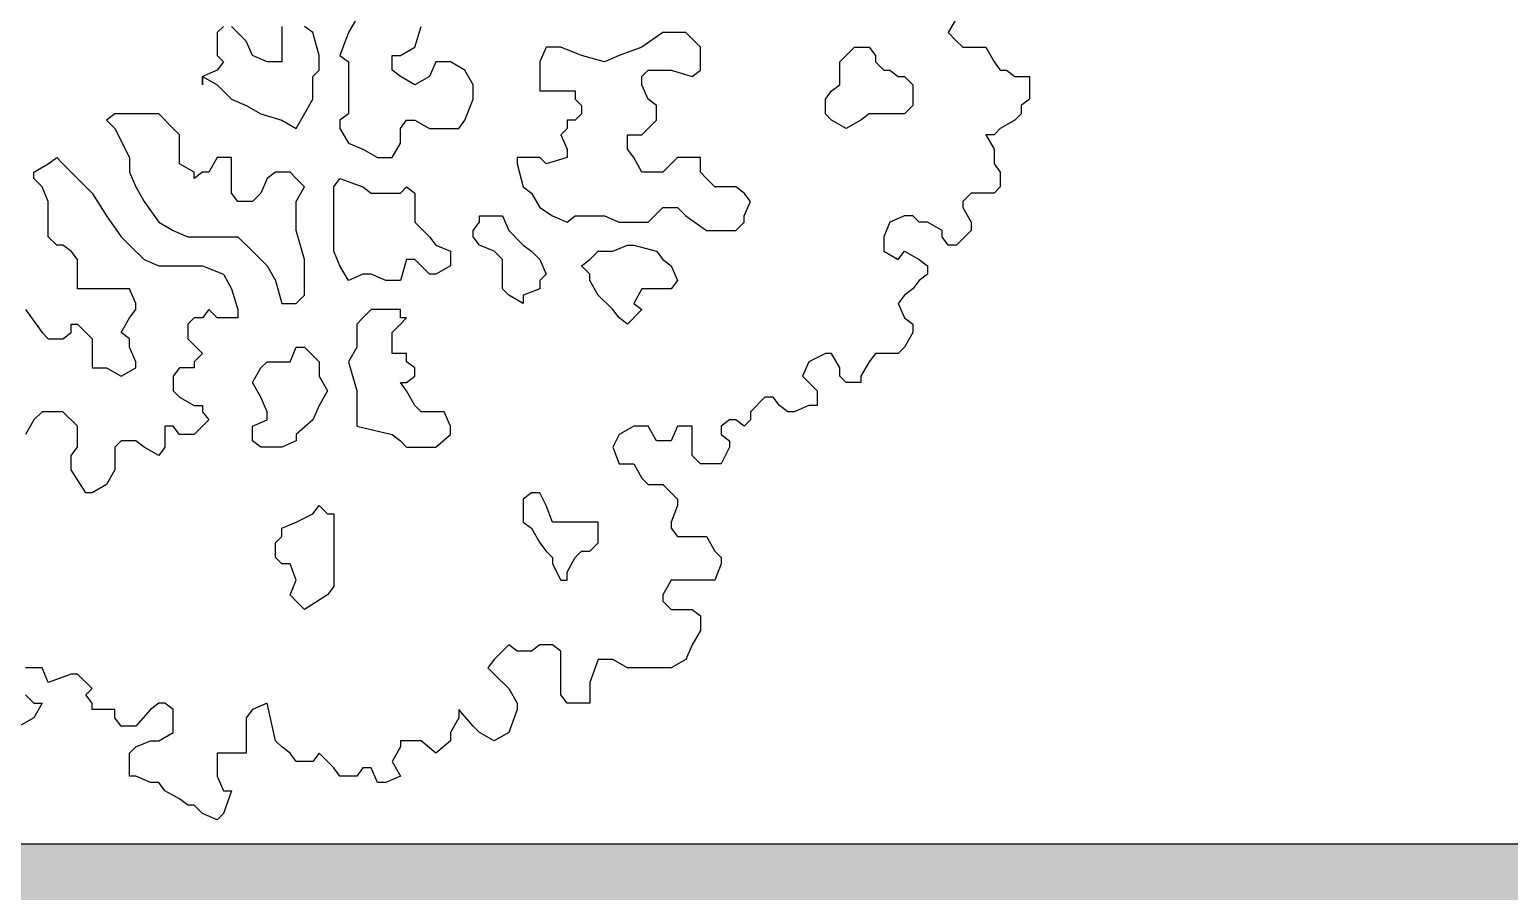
# Model space of a CAD drawing. Header units: metres. Extents: x -2.8 to 13.6, y -0.3 to 16.5.
# Drawn here: x 0.927 to 2.403, y 1.852 to 2.712 of the extents above; entities that cross this region are included whole.
import ezdxf

# ---------------------------------------------------------------- set-up
doc = ezdxf.new("R2010")
doc.units = ezdxf.units.M
for name, color, linetype in [('02-Muros', 250, 'Continuous'), ('05-EspMuro', 252, 'Continuous'), ('07-Muebles', 7, 'Continuous')]:
    doc.layers.add(name, color=color, linetype=linetype)

msp = doc.modelspace()

# ---------------------------------------------------------------- hatches: boundary and pattern name
at = {"layer": '05-EspMuro'}
h = msp.add_hatch(color=256, dxfattribs=at)
h.dxf.hatch_style = 1
h.paths.add_polyline_path([(3, 1.9), (0.2, 1.9), (0.2, 1.7), (3, 1.7)])

# ---------------------------------------------------------------- linework, layer by layer
at = {"layer": '02-Muros'}
msp.add_line((0, 1.9), (4.4, 1.9), dxfattribs=at)
at = {"layer": '07-Muebles'}
for points in [[(1.8515, 2.7239), (1.8432, 2.7094), (1.8515, 2.701), (1.8577, 2.6948), (1.8723, 2.6948), (1.8806, 2.6948), (1.8889, 2.6803), (1.8951, 2.672), (1.9014, 2.672), (1.9097, 2.6657), (1.9242, 2.6657), (1.9242, 2.6512), (1.9242, 2.6429), (1.9159, 2.6366), (1.9159, 2.6283), (1.9097, 2.6221), (1.8951, 2.6138), (1.8889, 2.6075), (1.8806, 2.6075), (1.8889, 2.593), (1.8889, 2.5784), (1.8951, 2.5701), (1.8951, 2.5556), (1.8889, 2.5494), (1.866, 2.5494), (1.8577, 2.541), (1.8577, 2.5348), (1.866, 2.5203), (1.866, 2.512), (1.8515, 2.4974), (1.8432, 2.4974), (1.837, 2.5057), (1.837, 2.512), (1.8224, 2.5203), (1.8141, 2.5203), (1.8079, 2.5265), (1.7996, 2.5265), (1.785, 2.5203), (1.7788, 2.5057), (1.7788, 2.4912), (1.7933, 2.4829), (1.7996, 2.4912), (1.8141, 2.4829), (1.8224, 2.4766), (1.8224, 2.4683), (1.8141, 2.4621), (1.8079, 2.4538), (1.7996, 2.4475), (1.7933, 2.4392), (1.7996, 2.4247), (1.8079, 2.4185), (1.8079, 2.4101), (1.7996, 2.3956), (1.7933, 2.3894), (1.7788, 2.3894), (1.7705, 2.3894), (1.7642, 2.381), (1.7559, 2.3665), (1.7559, 2.3603), (1.7497, 2.3603), (1.7414, 2.3603), (1.7351, 2.3665), (1.7351, 2.3748), (1.7268, 2.3894), (1.7206, 2.3894), (1.704, 2.381), (1.6977, 2.3665), (1.7123, 2.352), (1.7123, 2.3374), (1.704, 2.3374), (1.6894, 2.3312), (1.6832, 2.3312), (1.6749, 2.3374), (1.6686, 2.3457), (1.6603, 2.3457), (1.6458, 2.3312), (1.6458, 2.3229), (1.6396, 2.3166), (1.6312, 2.3229), (1.625, 2.3229), (1.6167, 2.3166), (1.6167, 2.3083), (1.625, 2.3021), (1.625, 2.2959), (1.6167, 2.2792), (1.6105, 2.2792), (1.5959, 2.2792), (1.5876, 2.2875), (1.5876, 2.2959), (1.5876, 2.3021), (1.5876, 2.3166), (1.5731, 2.3166), (1.5668, 2.3021), (1.5523, 2.3021), (1.544, 2.3166), (1.5294, 2.3166), (1.5149, 2.3083), (1.5086, 2.2959), (1.5149, 2.2792), (1.5232, 2.2792), (1.5294, 2.2792), (1.5377, 2.2647), (1.544, 2.2585), (1.5585, 2.2585), (1.5668, 2.2501), (1.5731, 2.2439), (1.5731, 2.2377), (1.5668, 2.2211), (1.5668, 2.2148), (1.5731, 2.2065), (1.5814, 2.2065), (1.6022, 2.2065), (1.6105, 2.192), (1.6167, 2.1857), (1.6167, 2.1795), (1.6105, 2.1629), (1.6022, 2.1629), (1.5876, 2.1629), (1.5731, 2.1629), (1.5668, 2.1629), (1.5585, 2.1483), (1.5585, 2.1421), (1.5668, 2.1338), (1.5876, 2.1338), (1.5959, 2.1275), (1.5959, 2.1192), (1.5959, 2.113), (1.5876, 2.0985), (1.5814, 2.0839), (1.5668, 2.0756), (1.5523, 2.0756), (1.5294, 2.0756), (1.5232, 2.0756), (1.5086, 2.0839), (1.5003, 2.0839), (1.4941, 2.0839), (1.4858, 2.0611), (1.4858, 2.0403), (1.4629, 2.0403), (1.4567, 2.0486), (1.4567, 2.0548), (1.4567, 2.0694), (1.4567, 2.0756), (1.4567, 2.0922), (1.4484, 2.0985), (1.4359, 2.0985), (1.4276, 2.0922), (1.4131, 2.0922), (1.4048, 2.0985), (1.3985, 2.0922), (1.3902, 2.0839), (1.384, 2.0756), (1.3902, 2.0694), (1.4048, 2.0548), (1.4131, 2.0403), (1.4131, 2.034), (1.4048, 2.0112), (1.3902, 2.0029), (1.3757, 2.0112), (1.3694, 2.0174), (1.3549, 2.034), (1.3549, 2.0257), (1.3466, 2.0112), (1.3466, 2.0029), (1.332, 1.9904), (1.3175, 2.0029), (1.3029, 2.0029), (1.2967, 2.0029), (1.2967, 1.9966), (1.2884, 1.9821), (1.2967, 1.9675), (1.2822, 1.9613), (1.2738, 1.9613), (1.2676, 1.9759), (1.2593, 1.9759), (1.2531, 1.9675), (1.2364, 1.9675), (1.2302, 1.9759), (1.224, 1.9821), (1.2157, 1.9904), (1.2094, 1.9821), (1.1928, 1.9821), (1.1866, 1.9904), (1.1783, 1.9966), (1.172, 2.0029), (1.1637, 2.0403), (1.1492, 2.034), (1.1429, 2.0257), (1.1429, 2.0112), (1.1429, 1.9904), (1.1284, 1.9904), (1.1138, 1.9904), (1.1138, 1.9821), (1.1138, 1.9675), (1.1201, 1.953), (1.1284, 1.953), (1.1201, 1.9301), (1.1138, 1.9239), (1.0993, 1.9301), (1.091, 1.9385), (1.0848, 1.9385), (1.0764, 1.9447), (1.0619, 1.953), (1.0557, 1.9613), (1.0474, 1.9613), (1.0328, 1.9675), (1.0266, 1.9675), (1.0266, 1.9821), (1.0266, 1.9904), (1.0328, 1.9966), (1.0474, 2.0029), (1.0557, 2.0029), (1.0702, 2.0112), (1.0702, 2.034), (1.0619, 2.0403), (1.0557, 2.0403), (1.0474, 2.034), (1.0328, 2.0174), (1.0183, 2.0174), (1.012, 2.0257), (1.012, 2.034), (0.9892, 2.034), (0.9892, 2.0403), (0.9829, 2.0486), (0.9892, 2.0548), (0.9746, 2.0694), (0.9684, 2.0694), (0.9455, 2.0611), (0.9393, 2.0756), (0.9227, 2.0756)], [(1.8515, 2.7239), (1.8432, 2.7094), (1.8515, 2.701), (1.8577, 2.6948), (1.8723, 2.6948), (1.8806, 2.6948), (1.8889, 2.6803), (1.8951, 2.672), (1.9014, 2.672), (1.9097, 2.6657), (1.9242, 2.6657), (1.9242, 2.6512), (1.9242, 2.6429), (1.9159, 2.6366), (1.9159, 2.6283), (1.9097, 2.6221), (1.8951, 2.6138), (1.8889, 2.6075), (1.8806, 2.6075), (1.8889, 2.593), (1.8889, 2.5784), (1.8951, 2.5701), (1.8951, 2.5556), (1.8889, 2.5494), (1.866, 2.5494), (1.8577, 2.541), (1.8577, 2.5348), (1.866, 2.5203), (1.866, 2.512), (1.8515, 2.4974), (1.8432, 2.4974), (1.837, 2.5057), (1.837, 2.512), (1.8224, 2.5203), (1.8141, 2.5203), (1.8079, 2.5265), (1.7996, 2.5265), (1.785, 2.5203), (1.7788, 2.5057), (1.7788, 2.4912), (1.7933, 2.4829), (1.7996, 2.4912), (1.8141, 2.4829), (1.8224, 2.4766), (1.8224, 2.4683), (1.8141, 2.4621), (1.8079, 2.4538), (1.7996, 2.4475), (1.7933, 2.4392), (1.7996, 2.4247), (1.8079, 2.4185), (1.8079, 2.4101), (1.7996, 2.3956), (1.7933, 2.3894), (1.7788, 2.3894), (1.7705, 2.3894), (1.7642, 2.381), (1.7559, 2.3665), (1.7559, 2.3603), (1.7497, 2.3603), (1.7414, 2.3603), (1.7351, 2.3665), (1.7351, 2.3748), (1.7268, 2.3894), (1.7206, 2.3894), (1.704, 2.381), (1.6977, 2.3665), (1.7123, 2.352), (1.7123, 2.3374), (1.704, 2.3374), (1.6894, 2.3312), (1.6832, 2.3312), (1.6749, 2.3374), (1.6686, 2.3457), (1.6603, 2.3457), (1.6458, 2.3312), (1.6458, 2.3229), (1.6396, 2.3166), (1.6312, 2.3229), (1.625, 2.3229), (1.6167, 2.3166), (1.6167, 2.3083), (1.625, 2.3021), (1.625, 2.2959), (1.6167, 2.2792), (1.6105, 2.2792), (1.5959, 2.2792), (1.5876, 2.2875), (1.5876, 2.2959), (1.5876, 2.3021), (1.5876, 2.3166), (1.5731, 2.3166), (1.5668, 2.3021), (1.5523, 2.3021), (1.544, 2.3166), (1.5294, 2.3166), (1.5149, 2.3083), (1.5086, 2.2959), (1.5149, 2.2792), (1.5232, 2.2792), (1.5294, 2.2792), (1.5377, 2.2647), (1.544, 2.2585), (1.5585, 2.2585), (1.5668, 2.2501), (1.5731, 2.2439), (1.5731, 2.2377), (1.5668, 2.2211), (1.5668, 2.2148), (1.5731, 2.2065), (1.5814, 2.2065), (1.6022, 2.2065), (1.6105, 2.192), (1.6167, 2.1857), (1.6167, 2.1795), (1.6105, 2.1629), (1.6022, 2.1629), (1.5876, 2.1629), (1.5731, 2.1629), (1.5668, 2.1629), (1.5585, 2.1483), (1.5585, 2.1421), (1.5668, 2.1338), (1.5876, 2.1338), (1.5959, 2.1275), (1.5959, 2.1192), (1.5959, 2.113), (1.5876, 2.0985), (1.5814, 2.0839), (1.5668, 2.0756), (1.5523, 2.0756), (1.5294, 2.0756), (1.5232, 2.0756), (1.5086, 2.0839), (1.5003, 2.0839), (1.4941, 2.0839), (1.4858, 2.0611), (1.4858, 2.0403), (1.4629, 2.0403), (1.4567, 2.0486), (1.4567, 2.0548), (1.4567, 2.0694), (1.4567, 2.0756), (1.4567, 2.0922), (1.4484, 2.0985), (1.4359, 2.0985), (1.4276, 2.0922), (1.4131, 2.0922), (1.4048, 2.0985), (1.3985, 2.0922), (1.3902, 2.0839), (1.384, 2.0756), (1.3902, 2.0694), (1.4048, 2.0548), (1.4131, 2.0403), (1.4131, 2.034), (1.4048, 2.0112), (1.3902, 2.0029), (1.3757, 2.0112), (1.3694, 2.0174), (1.3549, 2.034), (1.3549, 2.0257), (1.3466, 2.0112), (1.3466, 2.0029), (1.332, 1.9904), (1.3175, 2.0029), (1.3029, 2.0029), (1.2967, 2.0029), (1.2967, 1.9966), (1.2884, 1.9821), (1.2967, 1.9675), (1.2822, 1.9613), (1.2738, 1.9613), (1.2676, 1.9759), (1.2593, 1.9759), (1.2531, 1.9675), (1.2364, 1.9675), (1.2302, 1.9759), (1.224, 1.9821), (1.2157, 1.9904), (1.2094, 1.9821), (1.1928, 1.9821), (1.1866, 1.9904), (1.1783, 1.9966), (1.172, 2.0029), (1.1637, 2.0403), (1.1492, 2.034), (1.1429, 2.0257), (1.1429, 2.0112), (1.1429, 1.9904), (1.1284, 1.9904), (1.1138, 1.9904), (1.1138, 1.9821), (1.1138, 1.9675), (1.1201, 1.953), (1.1284, 1.953), (1.1201, 1.9301), (1.1138, 1.9239), (1.0993, 1.9301), (1.091, 1.9385), (1.0848, 1.9385), (1.0764, 1.9447), (1.0619, 1.953), (1.0557, 1.9613), (1.0474, 1.9613), (1.0328, 1.9675), (1.0266, 1.9675), (1.0266, 1.9821), (1.0266, 1.9904), (1.0328, 1.9966), (1.0474, 2.0029), (1.0557, 2.0029), (1.0702, 2.0112), (1.0702, 2.034), (1.0619, 2.0403), (1.0557, 2.0403), (1.0474, 2.034), (1.0328, 2.0174), (1.0183, 2.0174), (1.012, 2.0257), (1.012, 2.034), (0.9892, 2.034), (0.9892, 2.0403), (0.9829, 2.0486), (0.9892, 2.0548), (0.9746, 2.0694), (0.9684, 2.0694), (0.9455, 2.0611), (0.9393, 2.0756), (0.9227, 2.0756)], [(1.2531, 2.7239), (1.2448, 2.7094), (1.2364, 2.6865), (1.2448, 2.6803), (1.2448, 2.6657), (1.2448, 2.6429), (1.2448, 2.6283), (1.2364, 2.6221), (1.2364, 2.6138)], [(1.2531, 2.7239), (1.2448, 2.7094), (1.2364, 2.6865), (1.2448, 2.6803), (1.2448, 2.6657), (1.2448, 2.6429), (1.2448, 2.6283), (1.2364, 2.6221), (1.2364, 2.6138), (1.2364, 2.6138)], [(1.0993, 2.6657), (1.1138, 2.6574), (1.1284, 2.6429), (1.1429, 2.6366), (1.1575, 2.6283), (1.1783, 2.6221), (1.1928, 2.6138), (1.2011, 2.6283), (1.2094, 2.6429), (1.2094, 2.6657), (1.2157, 2.672), (1.2157, 2.6865), (1.2094, 2.7094), (1.2011, 2.7156)], [(1.1201, 2.7156), (1.1138, 2.7094), (1.1138, 2.6948), (1.1138, 2.6865), (1.1201, 2.6803), (1.1138, 2.672), (1.0993, 2.6657), (1.0993, 2.6574), (1.0993, 2.6657)], [(1.0993, 2.6657), (1.1138, 2.6574), (1.1284, 2.6429), (1.1429, 2.6366), (1.1575, 2.6283), (1.1783, 2.6221), (1.1928, 2.6138), (1.2011, 2.6283), (1.2094, 2.6429), (1.2094, 2.6657), (1.2157, 2.672), (1.2157, 2.6865), (1.2094, 2.7094), (1.2011, 2.7156)], [(1.1201, 2.7156), (1.1138, 2.7094), (1.1138, 2.6948), (1.1138, 2.6865), (1.1201, 2.6803), (1.1138, 2.672), (1.0993, 2.6657), (1.0993, 2.6574), (1.0993, 2.6657), (1.0993, 2.6657)], [(1.1783, 2.7156), (1.1783, 2.7094), (1.1783, 2.6948), (1.1783, 2.6803), (1.1637, 2.6803), (1.1492, 2.6865), (1.1429, 2.701), (1.1284, 2.7156)], [(1.1783, 2.7156), (1.1783, 2.7094), (1.1783, 2.6948), (1.1783, 2.6803), (1.1637, 2.6803), (1.1492, 2.6865), (1.1429, 2.701), (1.1284, 2.7156)], [(1.2364, 2.6138), (1.2448, 2.5992), (1.2593, 2.593), (1.2738, 2.5847), (1.2822, 2.5847), (1.2884, 2.5847), (1.2967, 2.5992), (1.2967, 2.6075), (1.2967, 2.6138), (1.3029, 2.6221), (1.3112, 2.6221), (1.3258, 2.6138), (1.3403, 2.6138), (1.3549, 2.6138), (1.3611, 2.6221), (1.3694, 2.6429), (1.3694, 2.6574), (1.3611, 2.672), (1.3466, 2.6803), (1.3403, 2.6803), (1.332, 2.6803), (1.3258, 2.6657), (1.3112, 2.6574), (1.2967, 2.6657), (1.2884, 2.672), (1.2884, 2.6865), (1.2967, 2.6865), (1.3112, 2.6948), (1.3175, 2.7156)], [(1.2364, 2.6138), (1.2448, 2.5992), (1.2593, 2.593), (1.2738, 2.5847), (1.2822, 2.5847), (1.2884, 2.5847), (1.2967, 2.5992), (1.2967, 2.6075), (1.2967, 2.6138), (1.3029, 2.6221), (1.3112, 2.6221), (1.3258, 2.6138), (1.3403, 2.6138), (1.3549, 2.6138), (1.3611, 2.6221), (1.3694, 2.6429), (1.3694, 2.6574), (1.3611, 2.672), (1.3466, 2.6803), (1.3403, 2.6803), (1.332, 2.6803), (1.3258, 2.6657), (1.3112, 2.6574), (1.2967, 2.6657), (1.2884, 2.672), (1.2884, 2.6865), (1.2967, 2.6865), (1.3112, 2.6948), (1.3175, 2.7156)], [(1.4422, 2.5784), (1.4359, 2.5847), (1.4193, 2.5847), (1.4131, 2.5847), (1.4131, 2.5784), (1.4193, 2.5556), (1.4276, 2.5494), (1.4359, 2.5348), (1.4484, 2.5265), (1.4629, 2.5203), (1.4712, 2.5265), (1.4858, 2.5265), (1.5003, 2.5265), (1.5149, 2.5203), (1.5294, 2.5203), (1.544, 2.5203), (1.5585, 2.5348), (1.5731, 2.5348), (1.5814, 2.5265), (1.6022, 2.512), (1.6167, 2.512), (1.6312, 2.512), (1.6396, 2.5203), (1.6396, 2.5265), (1.6458, 2.541), (1.6396, 2.5494), (1.6312, 2.5556), (1.625, 2.5556), (1.6105, 2.5556), (1.6022, 2.5639), (1.5959, 2.5701), (1.5959, 2.5847), (1.5876, 2.5847), (1.5731, 2.5847), (1.5668, 2.5784), (1.5585, 2.5701), (1.544, 2.5701), (1.5377, 2.5701), (1.5294, 2.5847), (1.5232, 2.593), (1.5232, 2.5992), (1.5232, 2.6075), (1.5377, 2.6075), (1.544, 2.6138), (1.5523, 2.6221), (1.5523, 2.6366), (1.544, 2.6429), (1.5377, 2.6574), (1.5377, 2.6657), (1.544, 2.672), (1.5585, 2.672), (1.5668, 2.672), (1.5876, 2.6657), (1.5959, 2.672), (1.5959, 2.6865), (1.5959, 2.6948), (1.5814, 2.7094), (1.5585, 2.7094), (1.5377, 2.6948), (1.5149, 2.6865), (1.5003, 2.6803), (1.4775, 2.6865), (1.4567, 2.6948), (1.4422, 2.6948), (1.4359, 2.6803), (1.4359, 2.672), (1.4359, 2.6657), (1.4359, 2.6512), (1.4422, 2.6512), (1.4567, 2.6512), (1.4712, 2.6512), (1.4712, 2.6429), (1.4775, 2.6366), (1.4775, 2.6283), (1.4712, 2.6221), (1.4629, 2.6221), (1.4629, 2.6138), (1.4567, 2.6075), (1.4629, 2.593), (1.4629, 2.5847), (1.4422, 2.5784)], [(1.4422, 2.5784), (1.4359, 2.5847), (1.4193, 2.5847), (1.4131, 2.5847), (1.4131, 2.5784), (1.4193, 2.5556), (1.4276, 2.5494), (1.4359, 2.5348), (1.4484, 2.5265), (1.4629, 2.5203), (1.4712, 2.5265), (1.4858, 2.5265), (1.5003, 2.5265), (1.5149, 2.5203), (1.5294, 2.5203), (1.544, 2.5203), (1.5585, 2.5348), (1.5731, 2.5348), (1.5814, 2.5265), (1.6022, 2.512), (1.6167, 2.512), (1.6312, 2.512), (1.6396, 2.5203), (1.6396, 2.5265), (1.6458, 2.541), (1.6396, 2.5494), (1.6312, 2.5556), (1.625, 2.5556), (1.6105, 2.5556), (1.6022, 2.5639), (1.5959, 2.5701), (1.5959, 2.5847), (1.5876, 2.5847), (1.5731, 2.5847), (1.5668, 2.5784), (1.5585, 2.5701), (1.544, 2.5701), (1.5377, 2.5701), (1.5294, 2.5847), (1.5232, 2.593), (1.5232, 2.5992), (1.5232, 2.6075), (1.5377, 2.6075), (1.544, 2.6138), (1.5523, 2.6221), (1.5523, 2.6366), (1.544, 2.6429), (1.5377, 2.6574), (1.5377, 2.6657), (1.544, 2.672), (1.5585, 2.672), (1.5668, 2.672), (1.5876, 2.6657), (1.5959, 2.672), (1.5959, 2.6865), (1.5959, 2.6948), (1.5814, 2.7094), (1.5585, 2.7094), (1.5377, 2.6948), (1.5149, 2.6865), (1.5003, 2.6803), (1.4775, 2.6865), (1.4567, 2.6948), (1.4422, 2.6948), (1.4359, 2.6803), (1.4359, 2.672), (1.4359, 2.6657), (1.4359, 2.6512), (1.4422, 2.6512), (1.4567, 2.6512), (1.4712, 2.6512), (1.4712, 2.6429), (1.4775, 2.6366), (1.4775, 2.6283), (1.4712, 2.6221), (1.4629, 2.6221), (1.4629, 2.6138), (1.4567, 2.6075), (1.4629, 2.593), (1.4629, 2.5847), (1.4422, 2.5784), (1.4422, 2.5784)], [(1.7705, 2.6283), (1.7642, 2.6283), (1.7559, 2.6221), (1.7414, 2.6138), (1.7268, 2.6221), (1.7206, 2.6283), (1.7206, 2.6366), (1.7206, 2.6429), (1.7268, 2.6512), (1.7351, 2.6574), (1.7351, 2.6657), (1.7351, 2.6803), (1.7414, 2.6865), (1.7497, 2.6948), (1.7559, 2.6948), (1.7642, 2.6948), (1.7705, 2.6865), (1.7705, 2.6803), (1.7788, 2.672), (1.785, 2.672), (1.7933, 2.6657), (1.7996, 2.6657), (1.8079, 2.6574), (1.8079, 2.6429), (1.8079, 2.6366), (1.7996, 2.6283), (1.7933, 2.6283), (1.785, 2.6283), (1.7788, 2.6283), (1.7705, 2.6283)], [(1.7705, 2.6283), (1.7642, 2.6283), (1.7559, 2.6221), (1.7414, 2.6138), (1.7268, 2.6221), (1.7206, 2.6283), (1.7206, 2.6366), (1.7206, 2.6429), (1.7268, 2.6512), (1.7351, 2.6574), (1.7351, 2.6657), (1.7351, 2.6803), (1.7414, 2.6865), (1.7497, 2.6948), (1.7559, 2.6948), (1.7642, 2.6948), (1.7705, 2.6865), (1.7705, 2.6803), (1.7788, 2.672), (1.785, 2.672), (1.7933, 2.6657), (1.7996, 2.6657), (1.8079, 2.6574), (1.8079, 2.6429), (1.8079, 2.6366), (1.7996, 2.6283), (1.7933, 2.6283), (1.785, 2.6283), (1.7788, 2.6283), (1.7705, 2.6283), (1.7705, 2.6283)], [(1.0037, 2.6221), (1.012, 2.6138), (1.0266, 2.5847), (1.0266, 2.5701), (1.0328, 2.5556), (1.0411, 2.541), (1.0557, 2.5203), (1.0702, 2.512), (1.0848, 2.5057), (1.1138, 2.5057), (1.1346, 2.5057), (1.1492, 2.4912), (1.1637, 2.4766), (1.172, 2.4621), (1.1783, 2.4392), (1.1928, 2.4392), (1.2011, 2.4475), (1.2011, 2.4621), (1.2011, 2.4829), (1.1928, 2.512), (1.1928, 2.5265), (1.1928, 2.541), (1.2011, 2.5556), (1.1928, 2.5639), (1.1866, 2.5701), (1.1783, 2.5701), (1.172, 2.5701), (1.1637, 2.5639), (1.1575, 2.5494), (1.1492, 2.541), (1.1429, 2.541), (1.1346, 2.541), (1.1284, 2.5494), (1.1284, 2.5639), (1.1284, 2.5701), (1.1284, 2.5847), (1.1138, 2.5847), (1.1055, 2.5701), (1.0993, 2.5701), (1.091, 2.5639), (1.091, 2.5701), (1.0764, 2.5784), (1.0764, 2.593), (1.0764, 2.6075), (1.0702, 2.6138), (1.0557, 2.6283), (1.0474, 2.6283), (1.0328, 2.6283), (1.012, 2.6283), (1.0037, 2.6221)], [(1.0037, 2.6221), (1.012, 2.6138), (1.0266, 2.5847), (1.0266, 2.5701), (1.0328, 2.5556), (1.0411, 2.541), (1.0557, 2.5203), (1.0702, 2.512), (1.0848, 2.5057), (1.1138, 2.5057), (1.1346, 2.5057), (1.1492, 2.4912), (1.1637, 2.4766), (1.172, 2.4621), (1.1783, 2.4392), (1.1928, 2.4392), (1.2011, 2.4475), (1.2011, 2.4621), (1.2011, 2.4829), (1.1928, 2.512), (1.1928, 2.5265), (1.1928, 2.541), (1.2011, 2.5556), (1.1928, 2.5639), (1.1866, 2.5701), (1.1783, 2.5701), (1.172, 2.5701), (1.1637, 2.5639), (1.1575, 2.5494), (1.1492, 2.541), (1.1429, 2.541), (1.1346, 2.541), (1.1284, 2.5494), (1.1284, 2.5639), (1.1284, 2.5701), (1.1284, 2.5847), (1.1138, 2.5847), (1.1055, 2.5701), (1.0993, 2.5701), (1.091, 2.5639), (1.091, 2.5701), (1.0764, 2.5784), (1.0764, 2.593), (1.0764, 2.6075), (1.0702, 2.6138), (1.0557, 2.6283), (1.0474, 2.6283), (1.0328, 2.6283), (1.012, 2.6283), (1.0037, 2.6221), (1.0037, 2.6221)], [(0.9227, 2.433), (0.9393, 2.4101), (0.9455, 2.4039), (0.9601, 2.4039), (0.9684, 2.4101), (0.9684, 2.4185), (0.9746, 2.4185), (0.9829, 2.4101), (0.9892, 2.4039), (0.9892, 2.3956), (0.9892, 2.381), (0.9892, 2.3748), (1.0037, 2.3748), (1.0183, 2.3665), (1.0328, 2.3748), (1.0328, 2.381), (1.0266, 2.3956), (1.0266, 2.4039), (1.0183, 2.4101), (1.0266, 2.4247), (1.0328, 2.433), (1.0328, 2.4392), (1.0266, 2.4538), (1.0183, 2.4538), (1.0037, 2.4538), (0.9829, 2.4538), (0.9746, 2.4538), (0.9746, 2.4621), (0.9746, 2.4683), (0.9746, 2.4829), (0.9684, 2.4912), (0.9601, 2.4974), (0.9539, 2.4974), (0.9455, 2.5057), (0.9455, 2.512), (0.9455, 2.5203), (0.9455, 2.5348), (0.9455, 2.541), (0.9393, 2.5556), (0.931, 2.5639), (0.931, 2.5701), (0.9455, 2.5784), (0.9539, 2.5847), (0.9601, 2.5784), (0.9684, 2.5701), (0.9892, 2.5494), (1.0037, 2.5265), (1.0183, 2.5057), (1.0266, 2.4974), (1.0411, 2.4829), (1.0557, 2.4766), (1.0702, 2.4766), (1.091, 2.4766), (1.0993, 2.4766), (1.1201, 2.4683), (1.1284, 2.4538), (1.1346, 2.433), (1.1346, 2.4247), (1.1138, 2.4247), (1.1055, 2.433), (1.0993, 2.4247), (1.091, 2.4247), (1.0848, 2.4185), (1.0848, 2.4039), (1.0993, 2.3894), (1.091, 2.381), (1.091, 2.3748), (1.0764, 2.3748), (1.0702, 2.3665), (1.0702, 2.3603), (1.0702, 2.352), (1.0764, 2.3457), (1.091, 2.3374), (1.0993, 2.3374), (1.0993, 2.3312), (1.1055, 2.3229), (1.0993, 2.3166), (1.091, 2.3083), (1.0764, 2.3083), (1.0702, 2.3166), (1.0619, 2.3166), (1.0619, 2.2959), (1.0557, 2.2875), (1.0411, 2.2959), (1.0328, 2.3021), (1.0183, 2.3021), (1.012, 2.2959), (1.012, 2.2792), (1.012, 2.273), (1.0037, 2.2585), (0.9892, 2.2501), (0.9829, 2.2501), (0.9684, 2.273), (0.9684, 2.2792), (0.9684, 2.2875), (0.9746, 2.2959), (0.9746, 2.3166), (0.9601, 2.3312), (0.9455, 2.3312), (0.9393, 2.3312), (0.931, 2.3229), (0.9227, 2.3083)], [(0.9227, 2.433), (0.9393, 2.4101), (0.9455, 2.4039), (0.9601, 2.4039), (0.9684, 2.4101), (0.9684, 2.4185), (0.9746, 2.4185), (0.9829, 2.4101), (0.9892, 2.4039), (0.9892, 2.3956), (0.9892, 2.381), (0.9892, 2.3748), (1.0037, 2.3748), (1.0183, 2.3665), (1.0328, 2.3748), (1.0328, 2.381), (1.0266, 2.3956), (1.0266, 2.4039), (1.0183, 2.4101), (1.0266, 2.4247), (1.0328, 2.433), (1.0328, 2.4392), (1.0266, 2.4538), (1.0183, 2.4538), (1.0037, 2.4538), (0.9829, 2.4538), (0.9746, 2.4538), (0.9746, 2.4621), (0.9746, 2.4683), (0.9746, 2.4829), (0.9684, 2.4912), (0.9601, 2.4974), (0.9539, 2.4974), (0.9455, 2.5057), (0.9455, 2.512), (0.9455, 2.5203), (0.9455, 2.5348), (0.9455, 2.541), (0.9393, 2.5556), (0.931, 2.5639), (0.931, 2.5701), (0.9455, 2.5784), (0.9539, 2.5847), (0.9601, 2.5784), (0.9684, 2.5701), (0.9892, 2.5494), (1.0037, 2.5265), (1.0183, 2.5057), (1.0266, 2.4974), (1.0411, 2.4829), (1.0557, 2.4766), (1.0702, 2.4766), (1.091, 2.4766), (1.0993, 2.4766), (1.1201, 2.4683), (1.1284, 2.4538), (1.1346, 2.433), (1.1346, 2.4247), (1.1138, 2.4247), (1.1055, 2.433), (1.0993, 2.4247), (1.091, 2.4247), (1.0848, 2.4185), (1.0848, 2.4039), (1.0993, 2.3894), (1.091, 2.381), (1.091, 2.3748), (1.0764, 2.3748), (1.0702, 2.3665), (1.0702, 2.3603), (1.0702, 2.352), (1.0764, 2.3457), (1.091, 2.3374), (1.0993, 2.3374), (1.0993, 2.3312), (1.1055, 2.3229), (1.0993, 2.3166), (1.091, 2.3083), (1.0764, 2.3083), (1.0702, 2.3166), (1.0619, 2.3166), (1.0619, 2.2959), (1.0557, 2.2875), (1.0411, 2.2959), (1.0328, 2.3021), (1.0183, 2.3021), (1.012, 2.2959), (1.012, 2.2792), (1.012, 2.273), (1.0037, 2.2585), (0.9892, 2.2501), (0.9829, 2.2501), (0.9684, 2.273), (0.9684, 2.2792), (0.9684, 2.2875), (0.9746, 2.2959), (0.9746, 2.3166), (0.9601, 2.3312), (0.9455, 2.3312), (0.9393, 2.3312), (0.931, 2.3229), (0.9227, 2.3083)], [(1.2364, 2.4766), (1.2302, 2.4912), (1.2302, 2.5057), (1.2302, 2.5203), (1.2302, 2.541), (1.2302, 2.5556), (1.2364, 2.5639), (1.2593, 2.5556), (1.2676, 2.5494), (1.2822, 2.5494), (1.2967, 2.5494), (1.3029, 2.5556), (1.3112, 2.5494), (1.3112, 2.5348), (1.3112, 2.5265), (1.3112, 2.5203), (1.3258, 2.5057), (1.332, 2.4974), (1.3466, 2.4912), (1.3466, 2.4766), (1.332, 2.4683), (1.3258, 2.4683), (1.3112, 2.4829), (1.3029, 2.4829), (1.2967, 2.4621), (1.2822, 2.4621), (1.2676, 2.4683), (1.2593, 2.4683), (1.2448, 2.4621), (1.2364, 2.4766)], [(1.2364, 2.4766), (1.2302, 2.4912), (1.2302, 2.5057), (1.2302, 2.5203), (1.2302, 2.541), (1.2302, 2.5556), (1.2364, 2.5639), (1.2593, 2.5556), (1.2676, 2.5494), (1.2822, 2.5494), (1.2967, 2.5494), (1.3029, 2.5556), (1.3112, 2.5494), (1.3112, 2.5348), (1.3112, 2.5265), (1.3112, 2.5203), (1.3258, 2.5057), (1.332, 2.4974), (1.3466, 2.4912), (1.3466, 2.4766), (1.332, 2.4683), (1.3258, 2.4683), (1.3112, 2.4829), (1.3029, 2.4829), (1.2967, 2.4621), (1.2822, 2.4621), (1.2676, 2.4683), (1.2593, 2.4683), (1.2448, 2.4621), (1.2364, 2.4766), (1.2364, 2.4766)], [(1.4193, 2.4392), (1.4048, 2.4475), (1.3985, 2.4538), (1.3985, 2.4621), (1.3985, 2.4683), (1.3985, 2.4829), (1.3902, 2.4912), (1.3757, 2.4974), (1.3694, 2.5057), (1.3694, 2.512), (1.3757, 2.5203), (1.3757, 2.5265), (1.3902, 2.5265), (1.3985, 2.5265), (1.4048, 2.512), (1.4193, 2.4974), (1.4276, 2.4912), (1.4359, 2.4829), (1.4422, 2.4683), (1.4359, 2.4621), (1.4359, 2.4538), (1.4193, 2.4475), (1.4193, 2.4392)], [(1.4193, 2.4392), (1.4048, 2.4475), (1.3985, 2.4538), (1.3985, 2.4621), (1.3985, 2.4683), (1.3985, 2.4829), (1.3902, 2.4912), (1.3757, 2.4974), (1.3694, 2.5057), (1.3694, 2.512), (1.3757, 2.5203), (1.3757, 2.5265), (1.3902, 2.5265), (1.3985, 2.5265), (1.4048, 2.512), (1.4193, 2.4974), (1.4276, 2.4912), (1.4359, 2.4829), (1.4422, 2.4683), (1.4359, 2.4621), (1.4359, 2.4538), (1.4193, 2.4475), (1.4193, 2.4392), (1.4193, 2.4392)], [(1.5232, 2.4185), (1.5149, 2.4247), (1.5086, 2.433), (1.4941, 2.4475), (1.4858, 2.4621), (1.4858, 2.4683), (1.4775, 2.4766), (1.4858, 2.4829), (1.4941, 2.4912), (1.5086, 2.4912), (1.5232, 2.4974), (1.5294, 2.4974), (1.5523, 2.4912), (1.5585, 2.4829), (1.5668, 2.4766), (1.5731, 2.4621), (1.5668, 2.4538), (1.5523, 2.4538), (1.544, 2.4538), (1.5377, 2.4538), (1.5294, 2.4392), (1.5377, 2.433), (1.5232, 2.4185)], [(1.5232, 2.4185), (1.5149, 2.4247), (1.5086, 2.433), (1.4941, 2.4475), (1.4858, 2.4621), (1.4858, 2.4683), (1.4775, 2.4766), (1.4858, 2.4829), (1.4941, 2.4912), (1.5086, 2.4912), (1.5232, 2.4974), (1.5294, 2.4974), (1.5523, 2.4912), (1.5585, 2.4829), (1.5668, 2.4766), (1.5731, 2.4621), (1.5668, 2.4538), (1.5523, 2.4538), (1.544, 2.4538), (1.5377, 2.4538), (1.5294, 2.4392), (1.5377, 2.433), (1.5232, 2.4185), (1.5232, 2.4185)], [(1.2884, 2.3083), (1.2967, 2.3021), (1.3029, 2.2959), (1.3258, 2.2959), (1.332, 2.2959), (1.3466, 2.3083), (1.3466, 2.3166), (1.3403, 2.3312), (1.3258, 2.3312), (1.3175, 2.3312), (1.3112, 2.3374), (1.3029, 2.352), (1.2967, 2.3603), (1.3029, 2.3603), (1.3112, 2.3665), (1.3112, 2.3748), (1.3029, 2.381), (1.3029, 2.3894), (1.2884, 2.3894), (1.2884, 2.3956), (1.2884, 2.4039), (1.2884, 2.4101), (1.2967, 2.4185), (1.3029, 2.4247), (1.2967, 2.4247), (1.2967, 2.433), (1.2884, 2.433), (1.2738, 2.433), (1.2676, 2.433), (1.2593, 2.4247), (1.2531, 2.4185), (1.2531, 2.3956), (1.2448, 2.381), (1.2531, 2.352), (1.2531, 2.3457), (1.2531, 2.3312), (1.2531, 2.3166), (1.2884, 2.3083)], [(1.2884, 2.3083), (1.2967, 2.3021), (1.3029, 2.2959), (1.3258, 2.2959), (1.332, 2.2959), (1.3466, 2.3083), (1.3466, 2.3166), (1.3403, 2.3312), (1.3258, 2.3312), (1.3175, 2.3312), (1.3112, 2.3374), (1.3029, 2.352), (1.2967, 2.3603), (1.3029, 2.3603), (1.3112, 2.3665), (1.3112, 2.3748), (1.3029, 2.381), (1.3029, 2.3894), (1.2884, 2.3894), (1.2884, 2.3956), (1.2884, 2.4039), (1.2884, 2.4101), (1.2967, 2.4185), (1.3029, 2.4247), (1.2967, 2.4247), (1.2967, 2.433), (1.2884, 2.433), (1.2738, 2.433), (1.2676, 2.433), (1.2593, 2.4247), (1.2531, 2.4185), (1.2531, 2.3956), (1.2448, 2.381), (1.2531, 2.352), (1.2531, 2.3457), (1.2531, 2.3312), (1.2531, 2.3166), (1.2884, 2.3083), (1.2884, 2.3083)], [(1.1575, 2.2959), (1.1492, 2.3021), (1.1492, 2.3166), (1.1637, 2.3229), (1.1637, 2.3312), (1.1575, 2.3457), (1.1492, 2.3603), (1.1575, 2.3748), (1.1637, 2.381), (1.172, 2.381), (1.1866, 2.381), (1.1928, 2.3956), (1.2011, 2.3956), (1.2157, 2.381), (1.2157, 2.3665), (1.224, 2.352), (1.2157, 2.3374), (1.2094, 2.3229), (1.1928, 2.3083), (1.1928, 2.3021), (1.1783, 2.2959), (1.1575, 2.2959)], [(1.1575, 2.2959), (1.1492, 2.3021), (1.1492, 2.3166), (1.1637, 2.3229), (1.1637, 2.3312), (1.1575, 2.3457), (1.1492, 2.3603), (1.1575, 2.3748), (1.1637, 2.381), (1.172, 2.381), (1.1866, 2.381), (1.1928, 2.3956), (1.2011, 2.3956), (1.2157, 2.381), (1.2157, 2.3665), (1.224, 2.352), (1.2157, 2.3374), (1.2094, 2.3229), (1.1928, 2.3083), (1.1928, 2.3021), (1.1783, 2.2959), (1.1575, 2.2959), (1.1575, 2.2959)], [(1.4629, 2.1629), (1.4629, 2.1712), (1.4712, 2.1857), (1.4775, 2.192), (1.4858, 2.192), (1.4941, 2.2003), (1.4941, 2.2065), (1.4941, 2.2211), (1.4858, 2.2211), (1.4712, 2.2211), (1.4629, 2.2211), (1.4484, 2.2211), (1.4422, 2.2377), (1.4359, 2.2501), (1.4276, 2.2501), (1.4193, 2.2439), (1.4193, 2.2377), (1.4193, 2.2211), (1.4276, 2.2148), (1.4359, 2.2003), (1.4422, 2.192), (1.4484, 2.1857), (1.4484, 2.1795), (1.4567, 2.1629), (1.4629, 2.1629)], [(1.4629, 2.1629), (1.4629, 2.1712), (1.4712, 2.1857), (1.4775, 2.192), (1.4858, 2.192), (1.4941, 2.2003), (1.4941, 2.2065), (1.4941, 2.2211), (1.4858, 2.2211), (1.4712, 2.2211), (1.4629, 2.2211), (1.4484, 2.2211), (1.4422, 2.2377), (1.4359, 2.2501), (1.4276, 2.2501), (1.4193, 2.2439), (1.4193, 2.2377), (1.4193, 2.2211), (1.4276, 2.2148), (1.4359, 2.2003), (1.4422, 2.192), (1.4484, 2.1857), (1.4484, 2.1795), (1.4567, 2.1629), (1.4629, 2.1629), (1.4629, 2.1629)], [(1.2011, 2.1338), (1.1928, 2.1421), (1.1866, 2.1483), (1.1928, 2.1629), (1.1866, 2.1795), (1.1783, 2.1795), (1.172, 2.1857), (1.172, 2.2003), (1.1783, 2.2065), (1.1783, 2.2148), (1.1928, 2.2211), (1.2094, 2.2294), (1.2157, 2.2377), (1.224, 2.2294), (1.2302, 2.2294), (1.2302, 2.2148), (1.2302, 2.2003), (1.2302, 2.1795), (1.2302, 2.1712), (1.2302, 2.1629), (1.2302, 2.1566), (1.224, 2.1483), (1.2011, 2.1338)], [(1.2011, 2.1338), (1.1928, 2.1421), (1.1866, 2.1483), (1.1928, 2.1629), (1.1866, 2.1795), (1.1783, 2.1795), (1.172, 2.1857), (1.172, 2.2003), (1.1783, 2.2065), (1.1783, 2.2148), (1.1928, 2.2211), (1.2094, 2.2294), (1.2157, 2.2377), (1.224, 2.2294), (1.2302, 2.2294), (1.2302, 2.2148), (1.2302, 2.2003), (1.2302, 2.1795), (1.2302, 2.1712), (1.2302, 2.1629), (1.2302, 2.1566), (1.224, 2.1483), (1.2011, 2.1338), (1.2011, 2.1338)], [(0.9227, 2.0486), (0.931, 2.0403), (0.9393, 2.0403), (0.931, 2.0257), (0.9164, 2.0174)], [(0.9227, 2.0486), (0.931, 2.0403), (0.9393, 2.0403), (0.931, 2.0257), (0.9164, 2.0174)]]:
    msp.add_lwpolyline(points, dxfattribs=at)

doc.saveas('drawing.dxf')
